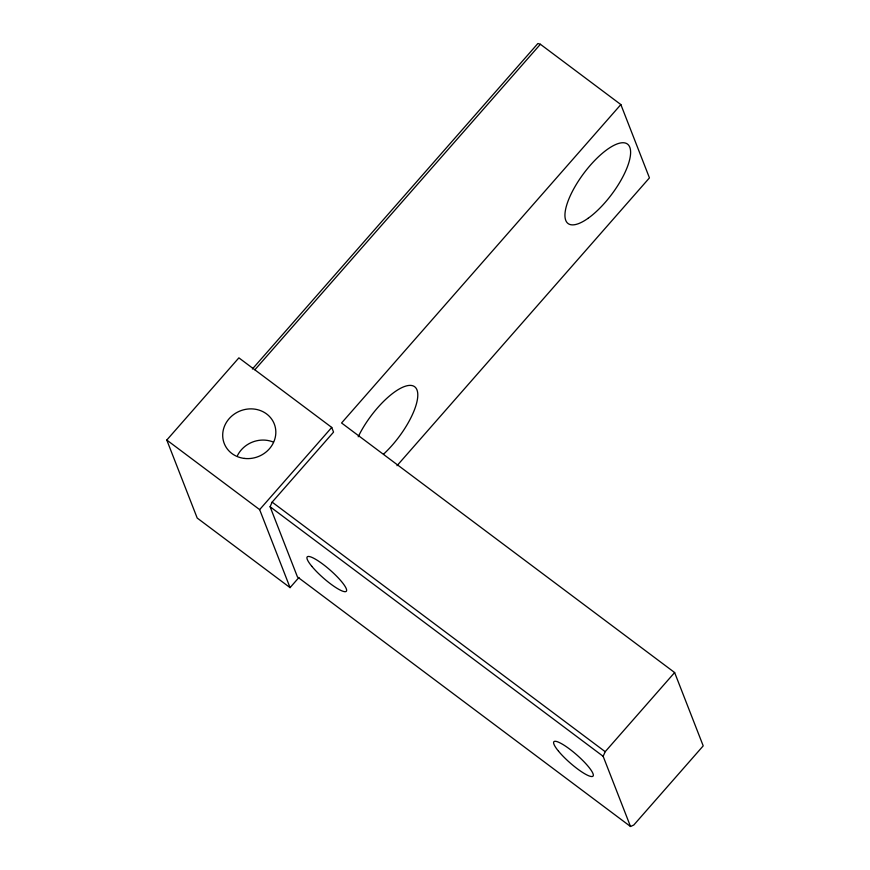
<?xml version="1.0" encoding="UTF-8"?>
<svg xmlns="http://www.w3.org/2000/svg" width="870" height="870" viewBox="0 0 870 870"><rect width="100%" height="100%" fill="white"/><g stroke="black" fill="none" stroke-linecap="round" stroke-linejoin="round"><path stroke-width="1.3" d="M252.387 369.01L537.888 43.5L540.379 44.261L620.854 104.563L341.573 422.983L674.631 672.543L703.21 745.873L633.795 825.021L630.511 826.5L297.453 576.93L270.091 506.731L272.147 502.131L333.558 432.118L331.742 427.431L238.88 357.853L166.79 440.046L197.196 518.041L290.058 587.631L298.954 577.484M630.511 826.5L603.149 756.302L605.205 751.691L674.631 672.543M254.877 369.772L540.379 44.261M290.058 587.631L259.641 509.624L331.742 427.431M397.014 465.689L649.444 177.882L620.854 104.563M272.147 502.131L605.205 751.691M270.091 506.731L603.149 756.302M166.79 440.046L259.641 509.624M237.499 455.499A26.861 24.556 -21.3 0 1 272.984 441.927M358.212 436.773A49.59 17.465 -53.2 0 1 414.457 386.595A49.59 17.465 -53.2 0 1 383.724 453.999M311.83 566.337A26.035 5.209 41.3 0 0 345.607 591.643A26.035 5.209 41.3 0 0 322.966 564.249A26.035 5.209 41.3 0 0 311.83 566.337M558.518 751.191A26.035 5.209 41.3 0 0 592.296 776.497A26.035 5.209 41.3 0 0 569.665 749.103A26.035 5.209 41.3 0 0 558.518 751.191M244.296 458.414A26.861 24.556 -21.3 0 0 274.354 424.147A26.861 24.556 -21.3 0 0 229.147 418.666A26.861 24.556 -21.3 0 0 244.296 458.414M588.066 218.316A49.59 17.465 -53.2 0 0 629.815 147.313A49.59 17.465 -53.2 0 0 575.429 185.897A49.59 17.465 -53.2 0 0 588.066 218.316"/></g></svg>
